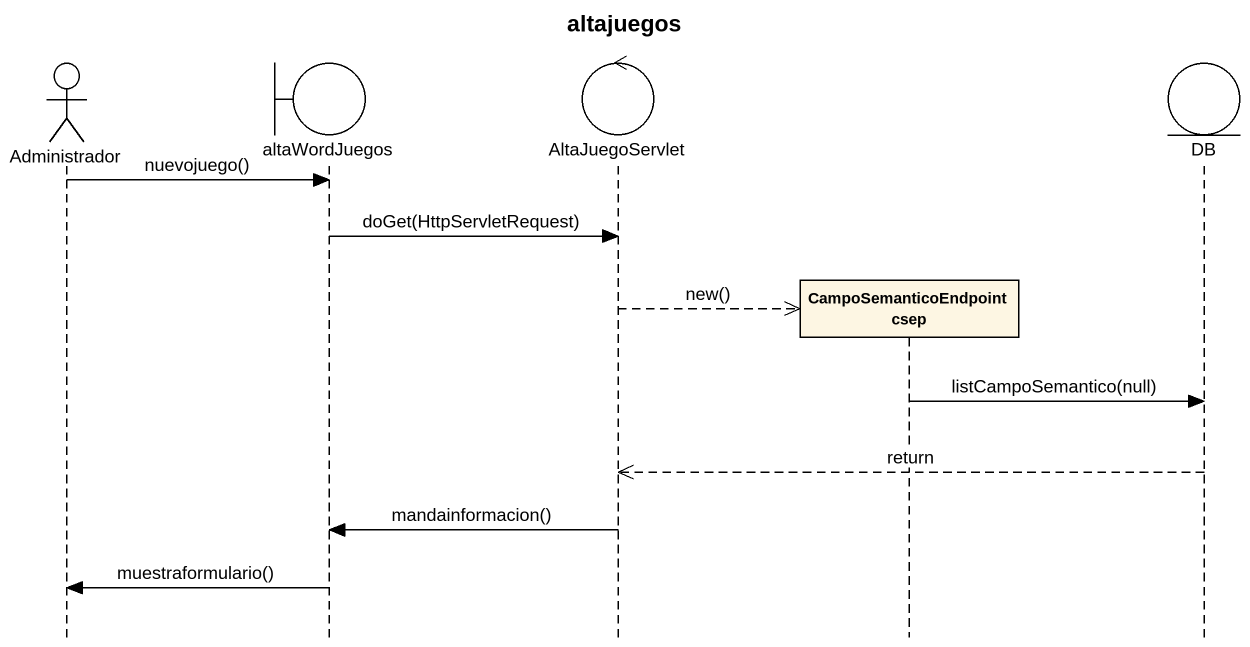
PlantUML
@startuml
title altajuegos
hide footbox
actor Administrador
boundary altaWordJuegos
control AltaJuegoServlet
participant "CampoSemanticoEndpoint csep" as CampoSemanticoEndpoint_csep
entity DB

Administrador -> altaWordJuegos : nuevojuego()
altaWordJuegos -> AltaJuegoServlet : doGet(HttpServletRequest)
AltaJuegoServlet -->> CampoSemanticoEndpoint_csep ** : new()
CampoSemanticoEndpoint_csep -> DB : listCampoSemantico(null)
DB -->> AltaJuegoServlet : return
AltaJuegoServlet -> altaWordJuegos : mandainformacion()
altaWordJuegos -> Administrador : muestraformulario()
@enduml
